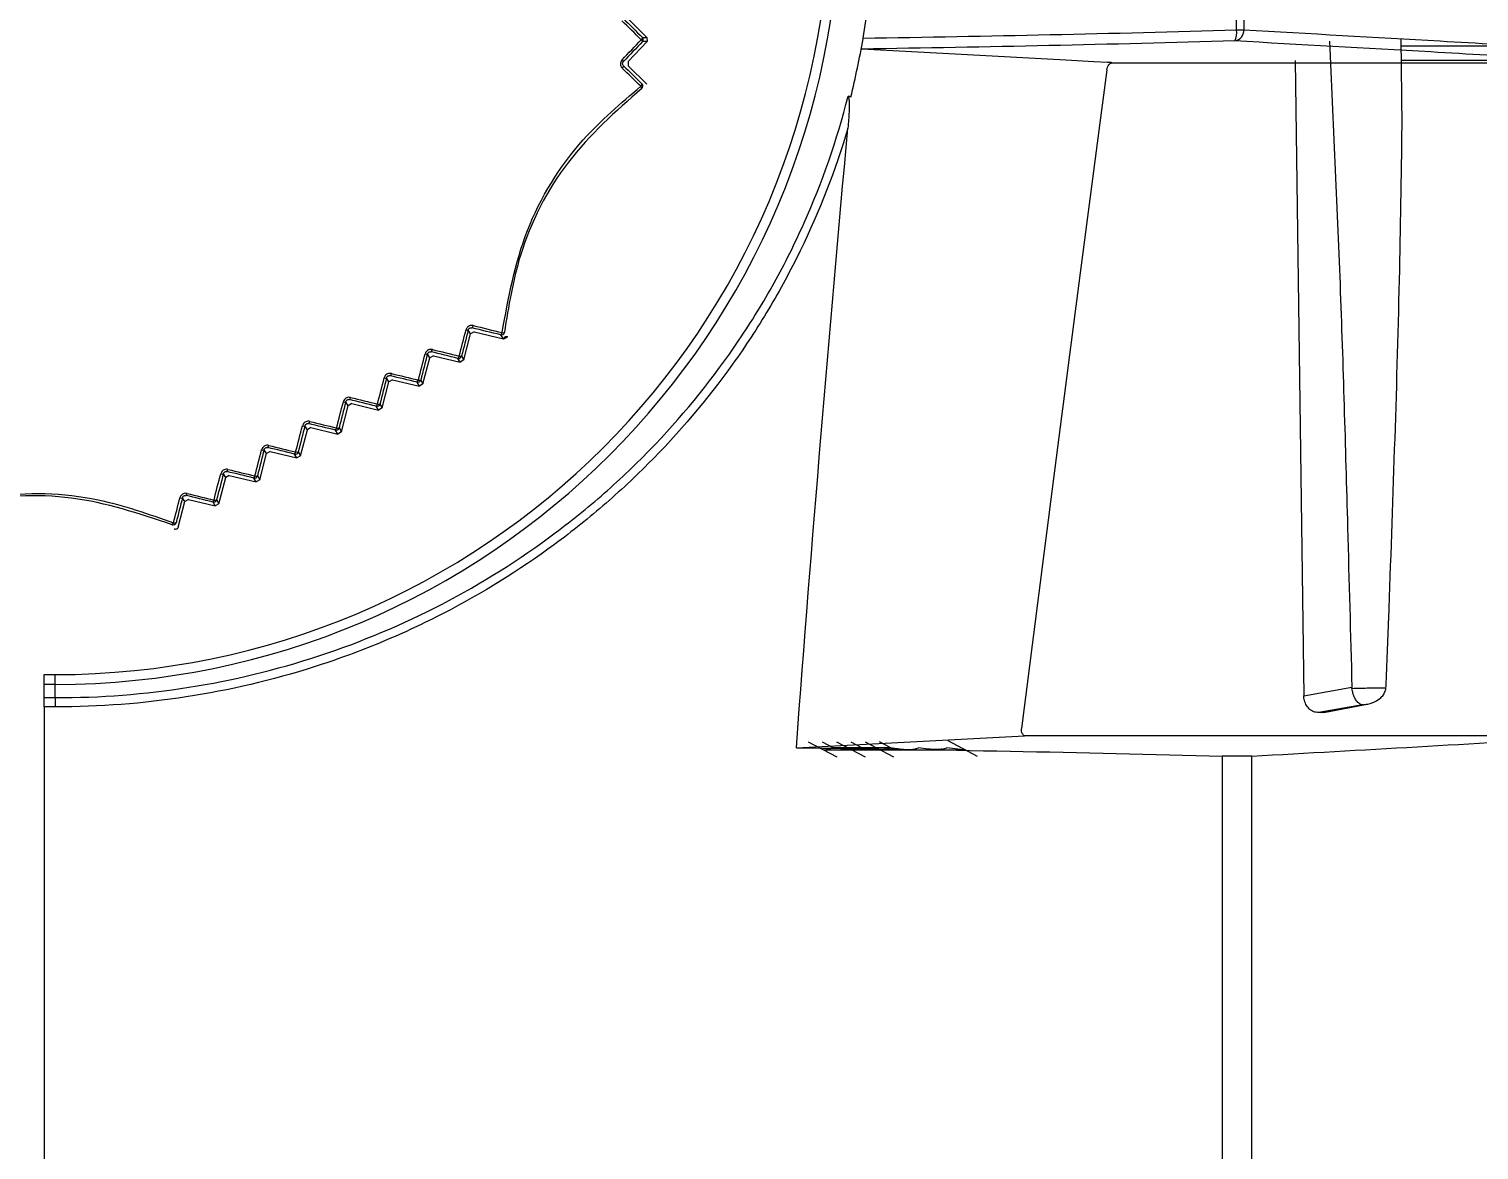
# Model space of a CAD drawing. Extents: x 9.3 to 87.2, y 1.1 to 68.8.
# Drawn here: x 38.173 to 40.103, y 10.789 to 12.281 of the extents above; entities that cross this region are included whole.
import ezdxf

# ---------------------------------------------------------------- set-up
doc = ezdxf.new("R2010")
doc.units = 0
doc.header["$MEASUREMENT"] = 0
doc.layers.add('OBJECT', color=7, linetype='CONTINUOUS')

msp = doc.modelspace()

# ---------------------------------------------------------------- linework, layer by layer
at = {"layer": 'OBJECT'}
for p, q in [((38.9951, 12.2698), (38.9695, 12.295)), ((38.9699, 12.2376), (38.9952, 12.2642)), ((38.9891, 12.2697), (38.9951, 12.2698)), ((38.9952, 12.2642), (38.9892, 12.2641)), ((38.9951, 12.2698), (38.9952, 12.2642)), ((40.0005, 12.1525), (39.9989, 12.2682)), ((40.7858, 12.2582), (39.9993, 12.2582)), ((38.9699, 12.2376), (38.97, 12.232)), ((39.281, 12.2542), (39.2799, 12.2547)), ((39.8578, 12.239), (39.8694, 11.3932)), ((40.7729, 12.239), (39.9996, 12.239)), ((38.995, 12.2074), (38.97, 12.232)), ((38.7514, 11.8403), (38.7604, 11.875)), ((38.7604, 11.875), (38.7573, 11.8802)), ((38.7652, 11.8779), (38.7604, 11.875)), ((38.7652, 11.8779), (38.8043, 11.8684)), ((38.8043, 11.8684), (38.8005, 11.8737)), ((38.8048, 11.8684), (38.8089, 11.8707)), ((38.8092, 11.872), (38.8089, 11.8707)), ((38.8048, 11.8684), (38.8043, 11.8684)), ((38.697, 11.8084), (38.7061, 11.8431)), ((38.7061, 11.8431), (38.7029, 11.8483)), ((38.7109, 11.846), (38.7061, 11.8431)), ((38.7109, 11.846), (38.7466, 11.8374)), ((38.7466, 11.8374), (38.7435, 11.8425)), ((38.7514, 11.8403), (38.7466, 11.8374)), ((38.7483, 11.8454), (38.7514, 11.8403)), ((38.6517, 11.8112), (38.6486, 11.8165)), ((38.6565, 11.8141), (38.6517, 11.8112)), ((38.6565, 11.8141), (38.6922, 11.8055)), ((38.6939, 11.8135), (38.697, 11.8084)), ((38.6427, 11.7765), (38.6517, 11.8112)), ((38.6922, 11.8055), (38.6891, 11.8107)), ((38.697, 11.8084), (38.6922, 11.8055)), ((38.5883, 11.7446), (38.5974, 11.7793)), ((38.5974, 11.7793), (38.5942, 11.7846)), ((38.6022, 11.7822), (38.5974, 11.7793)), ((38.6022, 11.7822), (38.6379, 11.7736)), ((38.6379, 11.7736), (38.6348, 11.7788)), ((38.6427, 11.7765), (38.6379, 11.7736)), ((38.6396, 11.7817), (38.6427, 11.7765)), ((38.534, 11.7127), (38.5431, 11.7475)), ((38.5431, 11.7475), (38.5399, 11.7527)), ((38.5479, 11.7503), (38.5431, 11.7475)), ((38.5479, 11.7503), (38.5835, 11.7417)), ((38.5835, 11.7417), (38.5804, 11.7469)), ((38.5883, 11.7446), (38.5835, 11.7417)), ((38.5852, 11.7498), (38.5883, 11.7446)), ((38.4887, 11.7156), (38.4856, 11.7208)), ((38.4935, 11.7185), (38.4887, 11.7156)), ((38.4935, 11.7185), (38.5292, 11.7099)), ((38.5309, 11.7179), (38.534, 11.7127)), ((38.4797, 11.6809), (38.4887, 11.7156)), ((38.5292, 11.7099), (38.5261, 11.715)), ((38.534, 11.7127), (38.5292, 11.7099)), ((38.4253, 11.649), (38.4344, 11.6837)), ((38.4344, 11.6837), (38.4313, 11.6889)), ((38.4392, 11.6866), (38.4344, 11.6837)), ((38.4392, 11.6866), (38.4749, 11.678)), ((38.4749, 11.678), (38.4718, 11.6831)), ((38.4797, 11.6809), (38.4749, 11.678)), ((38.4766, 11.686), (38.4797, 11.6809)), ((38.3712, 11.6178), (38.38, 11.6518)), ((38.38, 11.6518), (38.3769, 11.657)), ((38.3849, 11.6547), (38.38, 11.6518)), ((38.3849, 11.6547), (38.4205, 11.6461)), ((38.4205, 11.6461), (38.4175, 11.6512)), ((38.4253, 11.649), (38.4205, 11.6461)), ((38.4223, 11.6541), (38.4253, 11.649)), ((38.1925, 11.4215), (38.2075, 11.4215)), ((38.1925, 11.4085), (38.1925, 11.4215)), ((38.2075, 11.4085), (38.1925, 11.4085)), ((38.1925, 11.3909), (38.1925, 11.4085)), ((38.2075, 11.4085), (38.2075, 11.4215)), ((38.2075, 11.3908), (38.2075, 11.4085)), ((39.8694, 11.3932), (39.9335, 11.4046)), ((39.9335, 11.4046), (39.9336, 11.4032)), ((39.9789, 11.4039), (39.979, 11.4056)), ((39.9476, 11.3813), (39.8893, 11.3709)), ((39.8928, 11.3709), (39.9482, 11.3813)), ((39.8961, 11.3712), (39.8928, 11.3709)), ((39.8961, 11.3712), (39.9537, 11.382)), ((39.9482, 11.3813), (39.9476, 11.3813)), ((39.194, 11.3242), (39.4978, 11.3401)), ((39.2482, 11.3115), (39.2103, 11.3316)), ((39.2432, 11.3242), (39.229, 11.3317)), ((39.286, 11.3115), (39.2481, 11.3316)), ((39.2811, 11.3242), (39.2668, 11.3317)), ((39.3238, 11.3115), (39.2859, 11.3316)), ((39.3254, 11.3207), (39.3045, 11.3318)), ((39.4353, 11.3126), (39.396, 11.3334)), ((39.2309, 11.3207), (39.2432, 11.3242)), ((39.42, 11.3207), (39.2309, 11.3207)), ((39.2371, 11.3224), (39.2432, 11.3242)), ((39.3189, 11.3242), (39.2432, 11.3242)), ((39.256, 11.3224), (39.2432, 11.3242)), ((39.2749, 11.3224), (39.2811, 11.3242)), ((39.2938, 11.3224), (39.2811, 11.3242)), ((39.3127, 11.3224), (39.3189, 11.3242)), ((39.3316, 11.3224), (39.3189, 11.3242)), ((39.3505, 11.3224), (39.3567, 11.3242)), ((39.3694, 11.3224), (39.3567, 11.3242)), ((39.3883, 11.3224), (39.3945, 11.3242)), ((39.42, 11.3207), (39.3945, 11.3242))]:
    msp.add_line(p, q, dxfattribs=at)
at = {"layer": 'OBJECT', "flags": 128}
for points in [[(38.9875, 12.2666), (38.9843, 12.2698), (38.9811, 12.2729), (38.9779, 12.2761), (38.9747, 12.2792), (38.9714, 12.2824), (38.9682, 12.2855), (38.965, 12.2887), (38.9618, 12.2919)], [(38.9634, 12.2949), (38.9667, 12.2918), (38.9699, 12.2886), (38.9731, 12.2855), (38.9763, 12.2823), (38.9795, 12.2792), (38.9827, 12.276), (38.9859, 12.2729), (38.9891, 12.2697)], [(38.9621, 12.24), (38.9653, 12.2433), (38.9685, 12.2467), (38.9716, 12.25), (38.9748, 12.2533), (38.978, 12.2566), (38.9811, 12.26), (38.9843, 12.2633), (38.9875, 12.2666)], [(38.9892, 12.2641), (38.986, 12.2608), (38.9829, 12.2575), (38.9797, 12.2542), (38.9765, 12.2509), (38.9734, 12.2475), (38.9702, 12.2442), (38.967, 12.2409), (38.9638, 12.2375)], [(39.6139, 12.236), (39.6129, 12.2361), (39.6083, 12.2363), (39.5898, 12.2373), (39.5529, 12.2394), (39.4054, 12.2474), (39.281, 12.2542)], [(38.9869, 12.2046), (38.9838, 12.2076), (38.9807, 12.2107), (38.9777, 12.2137), (38.9746, 12.2167), (38.9715, 12.2197), (38.9684, 12.2227), (38.9654, 12.2257), (38.9623, 12.2288)], [(38.9639, 12.2319), (38.967, 12.2289), (38.9701, 12.2259), (38.9732, 12.2229), (38.9762, 12.2199), (38.9793, 12.2169), (38.9824, 12.2139), (38.9854, 12.2109), (38.9885, 12.2078)], [(38.9869, 12.2046), (38.9873, 12.2052), (38.9877, 12.2057), (38.9881, 12.2062), (38.9883, 12.2066), (38.9885, 12.207), (38.9886, 12.2074), (38.9886, 12.2077), (38.9885, 12.2078)], [(39.2664, 12.1903), (39.2663, 12.1904), (39.2628, 12.1913)], [(38.7453, 11.8455), (38.7464, 11.8499), (38.7475, 11.8542), (38.7486, 11.8586), (38.7498, 11.8629), (38.7509, 11.8673), (38.752, 11.8716), (38.7532, 11.876), (38.7543, 11.8803)], [(38.7573, 11.8802), (38.7562, 11.8758), (38.755, 11.8715), (38.7539, 11.8671), (38.7528, 11.8628), (38.7517, 11.8584), (38.7505, 11.8541), (38.7494, 11.8497), (38.7483, 11.8454)], [(38.8005, 11.8737), (38.7957, 11.8749), (38.7909, 11.876), (38.7861, 11.8772), (38.7813, 11.8784), (38.7765, 11.8795), (38.7717, 11.8807), (38.7669, 11.8819), (38.7621, 11.883)], [(38.7639, 11.8861), (38.7687, 11.8849), (38.7735, 11.8838), (38.7783, 11.8826), (38.7832, 11.8814), (38.788, 11.8802), (38.7928, 11.8791), (38.7976, 11.8779), (38.8023, 11.8767)], [(38.8005, 11.8737), (38.8007, 11.8737), (38.8009, 11.8738), (38.8012, 11.8741), (38.8014, 11.8745), (38.8017, 11.8749), (38.8019, 11.8755), (38.8021, 11.8761), (38.8023, 11.8767)], [(38.7095, 11.8542), (38.714, 11.8531), (38.7184, 11.852), (38.7229, 11.851), (38.7274, 11.8499), (38.7319, 11.8488), (38.7363, 11.8477), (38.7408, 11.8466), (38.7453, 11.8455)], [(38.6908, 11.8136), (38.6919, 11.818), (38.6931, 11.8223), (38.6942, 11.8267), (38.6953, 11.831), (38.6965, 11.8354), (38.6976, 11.8397), (38.6987, 11.8441), (38.6998, 11.8485)], [(38.7029, 11.8483), (38.7018, 11.844), (38.7007, 11.8396), (38.6996, 11.8353), (38.6984, 11.8309), (38.6973, 11.8266), (38.6962, 11.8222), (38.6951, 11.8179), (38.6939, 11.8135)], [(38.7435, 11.8425), (38.739, 11.8436), (38.7346, 11.8447), (38.7301, 11.8458), (38.7256, 11.8469), (38.7212, 11.8479), (38.7167, 11.849), (38.7122, 11.8501), (38.7078, 11.8512)], [(38.6364, 11.7817), (38.6375, 11.7861), (38.6386, 11.7904), (38.6398, 11.7948), (38.6409, 11.7991), (38.642, 11.8035), (38.6431, 11.8078), (38.6443, 11.8122), (38.6454, 11.8166)], [(38.6486, 11.8165), (38.6475, 11.8121), (38.6463, 11.8078), (38.6452, 11.8034), (38.6441, 11.7991), (38.6429, 11.7947), (38.6418, 11.7904), (38.6407, 11.786), (38.6396, 11.7817)], [(38.6891, 11.8107), (38.6847, 11.8117), (38.6802, 11.8128), (38.6757, 11.8139), (38.6713, 11.815), (38.6668, 11.8161), (38.6623, 11.8172), (38.6579, 11.8183), (38.6534, 11.8194)], [(38.655, 11.8223), (38.6595, 11.8212), (38.664, 11.8201), (38.6685, 11.8191), (38.6729, 11.818), (38.6774, 11.8169), (38.6819, 11.8158), (38.6863, 11.8147), (38.6908, 11.8136)], [(38.582, 11.7498), (38.5831, 11.7541), (38.5842, 11.7585), (38.5853, 11.7629), (38.5865, 11.7672), (38.5876, 11.7716), (38.5887, 11.7759), (38.5898, 11.7803), (38.591, 11.7847)], [(38.5942, 11.7846), (38.5931, 11.7803), (38.592, 11.7759), (38.5909, 11.7716), (38.5897, 11.7672), (38.5886, 11.7629), (38.5875, 11.7585), (38.5864, 11.7542), (38.5852, 11.7498)], [(38.6348, 11.7788), (38.6303, 11.7799), (38.6258, 11.781), (38.6214, 11.7821), (38.6169, 11.7831), (38.6125, 11.7842), (38.608, 11.7853), (38.6035, 11.7864), (38.599, 11.7875)], [(38.6006, 11.7904), (38.6051, 11.7893), (38.6096, 11.7882), (38.614, 11.7872), (38.6185, 11.7861), (38.623, 11.785), (38.6274, 11.7839), (38.6319, 11.7828), (38.6364, 11.7817)], [(38.5804, 11.7469), (38.576, 11.748), (38.5715, 11.7491), (38.567, 11.7502), (38.5626, 11.7513), (38.5581, 11.7524), (38.5536, 11.7534), (38.5492, 11.7545), (38.5447, 11.7556)], [(38.5462, 11.7585), (38.5507, 11.7574), (38.5551, 11.7563), (38.5596, 11.7552), (38.5641, 11.7541), (38.5686, 11.7531), (38.573, 11.752), (38.5775, 11.7509), (38.582, 11.7498)], [(38.5275, 11.7179), (38.5287, 11.7222), (38.5298, 11.7266), (38.5309, 11.7309), (38.532, 11.7353), (38.5332, 11.7396), (38.5343, 11.744), (38.5354, 11.7484), (38.5366, 11.7527)], [(38.5399, 11.7527), (38.5388, 11.7484), (38.5376, 11.744), (38.5365, 11.7397), (38.5354, 11.7353), (38.5343, 11.731), (38.5331, 11.7266), (38.532, 11.7223), (38.5309, 11.7179)], [(38.4731, 11.6859), (38.4743, 11.6903), (38.4754, 11.6946), (38.4765, 11.699), (38.4776, 11.7033), (38.4788, 11.7077), (38.4799, 11.712), (38.481, 11.7164), (38.4822, 11.7208)], [(38.4856, 11.7208), (38.4844, 11.7165), (38.4833, 11.7121), (38.4822, 11.7078), (38.4811, 11.7034), (38.4799, 11.6991), (38.4788, 11.6947), (38.4777, 11.6904), (38.4766, 11.686)], [(38.5261, 11.715), (38.5216, 11.7161), (38.5172, 11.7172), (38.5127, 11.7183), (38.5082, 11.7194), (38.5038, 11.7205), (38.4993, 11.7216), (38.4948, 11.7226), (38.4904, 11.7237)], [(38.4918, 11.7265), (38.4963, 11.7255), (38.5007, 11.7244), (38.5052, 11.7233), (38.5097, 11.7222), (38.5141, 11.7211), (38.5186, 11.72), (38.5231, 11.7189), (38.5275, 11.7179)], [(38.4188, 11.6539), (38.4199, 11.6583), (38.421, 11.6626), (38.4221, 11.667), (38.4232, 11.6714), (38.4244, 11.6757), (38.4255, 11.6801), (38.4266, 11.6844), (38.4278, 11.6888)], [(38.4313, 11.6889), (38.4301, 11.6846), (38.429, 11.6802), (38.4279, 11.6758), (38.4268, 11.6715), (38.4256, 11.6671), (38.4245, 11.6628), (38.4234, 11.6584), (38.4223, 11.6541)], [(38.4718, 11.6831), (38.4673, 11.6842), (38.4628, 11.6853), (38.4584, 11.6864), (38.4539, 11.6875), (38.4495, 11.6886), (38.445, 11.6896), (38.4405, 11.6907), (38.4361, 11.6918)], [(38.4374, 11.6946), (38.4419, 11.6935), (38.4463, 11.6924), (38.4508, 11.6913), (38.4553, 11.6902), (38.4597, 11.6892), (38.4642, 11.6881), (38.4687, 11.687), (38.4731, 11.6859)], [(38.4175, 11.6512), (38.413, 11.6523), (38.4085, 11.6534), (38.4041, 11.6545), (38.3996, 11.6555), (38.3951, 11.6566), (38.3907, 11.6577), (38.3862, 11.6588), (38.3817, 11.6599)], [(38.383, 11.6626), (38.3875, 11.6615), (38.3919, 11.6604), (38.3964, 11.6594), (38.4009, 11.6583), (38.4054, 11.6572), (38.4098, 11.6561), (38.4143, 11.655), (38.4188, 11.6539)], [(38.3648, 11.6235), (38.3658, 11.6276), (38.3669, 11.6318), (38.368, 11.636), (38.3691, 11.6401), (38.3701, 11.6443), (38.3712, 11.6485), (38.3723, 11.6527), (38.3734, 11.6568)], [(38.3769, 11.657), (38.3759, 11.6528), (38.3748, 11.6487), (38.3737, 11.6445), (38.3726, 11.6403), (38.3716, 11.6362), (38.3705, 11.632), (38.3694, 11.6278), (38.3684, 11.6237)], [(38.3648, 11.6235), (38.3654, 11.6234), (38.3661, 11.6233), (38.3667, 11.6232), (38.3672, 11.6232), (38.3677, 11.6233), (38.368, 11.6234), (38.3682, 11.6235), (38.3684, 11.6237)], [(39.256, 11.3224), (39.2586, 11.3221), (39.2613, 11.3219), (39.2641, 11.3218), (39.2668, 11.3217), (39.2693, 11.3218), (39.2715, 11.3219), (39.2734, 11.3221), (39.2749, 11.3224)], [(39.3127, 11.3224), (39.3112, 11.3221), (39.3094, 11.3219), (39.3071, 11.3218), (39.3046, 11.3217), (39.3019, 11.3218), (39.2991, 11.3219), (39.2964, 11.3221), (39.2938, 11.3224)], [(39.3316, 11.3224), (39.3342, 11.3221), (39.3369, 11.3219), (39.3397, 11.3218), (39.3424, 11.3217), (39.3449, 11.3218), (39.3472, 11.3219), (39.3491, 11.3221), (39.3505, 11.3224)], [(39.3883, 11.3224), (39.3869, 11.3221), (39.385, 11.3219), (39.3828, 11.3218), (39.3802, 11.3217), (39.3775, 11.3218), (39.3748, 11.3219), (39.372, 11.3221), (39.3694, 11.3224)]]:
    msp.add_lwpolyline(points, dxfattribs=at)
at = {"layer": 'OBJECT'}
for centre, radius, start, end in [((38.2075, 12.4528), 1.0443, 270, 0), ((38.2075, 12.4528), 1.0313, 270, 0), ((39.7753, 12.2793), 0.0144, 278.5963, 1.9773), ((39.7573, 12.2758), 0.0229, 331.7131, 9.4217), ((39.7789, 12.5652), 0.2856, 270.1881, 272.1652), ((38.9852, 12.2698), 0.00394, 306.1179, 359.0368), ((38.9847, 12.2629), 0.00471, 15.8423, 53.1708), ((38.9863, 12.2669), 0.004, 316.4451, 45.3783), ((38.2075, 12.4528), 1.091, 346.0783, 350.2469), ((38.959, 12.236), 0.00506, 18.2338, 52.7778), ((38.9599, 12.232), 0.004, 305.902, 359.0322), ((38.9838, 12.2017), 0.00426, 1.4139, 43.9706), ((38.9857, 12.205), 0.004, 306.5478, 45.3909), ((38.7561, 11.8849), 0.00493, 248.851, 284.6124), ((38.7599, 11.8864), 0.00401, 303.2139, 355.8147), ((38.8014, 11.8776), 0.004, 256.4461, 354.7113), ((38.8033, 11.8808), 0.00421, 257.2034, 300.3697), ((38.7054, 11.8545), 0.00408, 305.0657, 355.4482), ((38.7016, 11.8528), 0.00469, 248.3483, 286.9921), ((38.7413, 11.8458), 0.00395, 303.2089, 355.596), ((38.7444, 11.8464), 0.004, 256.4381, 345.3907), ((38.7469, 11.8498), 0.00461, 248.4946, 286.9096), ((38.6471, 11.8207), 0.0045, 247.8865, 289.2493), ((38.6509, 11.8227), 0.00416, 306.9847, 355.0745), ((38.6868, 11.814), 0.00401, 305.0594, 355.2575), ((38.6901, 11.8146), 0.004, 256.4399, 345.3889), ((38.6925, 11.8177), 0.00443, 248.0392, 289.1975), ((38.5926, 11.7887), 0.00436, 247.453, 291.4022), ((38.5964, 11.7908), 0.00427, 309.0015, 354.6822), ((38.6323, 11.7821), 0.0041, 306.9988, 354.8939), ((38.6357, 11.7827), 0.004, 256.4409, 345.3879), ((38.638, 11.7857), 0.00429, 247.6271, 291.3517), ((38.5418, 11.7589), 0.0044, 311.1531, 354.2388), ((38.5382, 11.7566), 0.00424, 247.0297, 293.4535), ((38.5778, 11.7502), 0.0042, 309.0576, 354.493), ((38.5814, 11.7508), 0.004, 256.4473, 345.3866), ((38.5836, 11.7536), 0.00417, 247.207, 293.4299), ((38.4838, 11.7246), 0.00414, 246.6429, 295.3826), ((38.4872, 11.727), 0.00457, 313.3855, 353.7892), ((38.5232, 11.7183), 0.00434, 311.2033, 354.0823), ((38.527, 11.7189), 0.004, 256.4491, 345.3848), ((38.5292, 11.7216), 0.00408, 246.8274, 295.3886), ((38.4294, 11.6925), 0.00407, 246.2719, 297.2347), ((38.4326, 11.6951), 0.00478, 315.7508, 353.3056), ((38.4727, 11.687), 0.004, 256.4381, 345.3907), ((38.4687, 11.6864), 0.0045, 313.4709, 353.6227), ((38.4747, 11.6896), 0.004, 246.4647, 297.2568), ((38.378, 11.6633), 0.00506, 318.251, 352.7731), ((38.375, 11.6605), 0.00401, 245.9259, 299.0043), ((38.4184, 11.6551), 0.004, 256.4493, 345.3795), ((38.4141, 11.6545), 0.00472, 315.8889, 353.1303), ((38.4203, 11.6575), 0.00395, 246.1328, 299.0241), ((38.3645, 11.6247), 0.004, 246.5417, 345.3885), ((38.3607, 11.6247), 0.00425, 301.3811, 343.9871), ((40.1139, 11.3745), 1.9064, 179.5082, 179.8751)]:
    msp.add_arc(centre, radius, start, end, dxfattribs=at)
for centre, major_axis, ratio, start_param, end_param in [((38.1725, -22.3309), (3.3449, 44.0055), 0.043321, 0.670917, 0.702481), ((38.1778, 11.0559), (3.6002, 0.1508), 0.076813, 1.07104, 1.072158)]:
    msp.add_ellipse(centre, major_axis=major_axis, ratio=ratio, start_param=start_param, end_param=end_param, dxfattribs=at)
for points in [[(39.7799, 12.2796), (39.7794, 12.5779), (39.7786, 12.8763), (39.7773, 13.1748)], [(39.7871, 13.1748), (39.7884, 12.8764), (39.7893, 12.5781), (39.7897, 12.2798)], [(39.2828, 12.2688), (39.4494, 12.2714), (39.6152, 12.2749), (39.7799, 12.2796)], [(39.7775, 12.265), (39.6129, 12.2603), (39.4474, 12.2568), (39.281, 12.2542)], [(39.2827, 12.268), (39.2828, 12.2683), (39.2828, 12.2685), (39.2828, 12.2688)], [(39.194, 11.3242), (39.2147, 11.5995), (39.2376, 11.8745), (39.2626, 12.149)], [(38.1925, 11.3909), (38.1975, 11.3909), (38.2025, 11.3908), (38.2075, 11.3908)], [(38.1925, 11.3787), (38.1925, 11.3837), (38.1925, 11.3884), (38.1925, 11.3909)], [(38.2075, 11.3786), (38.2025, 11.3786), (38.1975, 11.3786), (38.1925, 11.3787)], [(39.8005, 11.313), (39.947, 11.3212), (40.0936, 11.3295), (40.2401, 11.3382)], [(39.194, 11.3242), (39.3842, 11.3216), (39.5732, 11.3181), (39.761, 11.313)]]:
    msp.add_open_spline(points, degree=3, dxfattribs=at)
for points, knots in [([(39.2828, 12.2688), (39.288, 12.2992), (39.2918, 12.3297), (39.2965, 12.3911), (39.2975, 12.4219), (39.2971, 12.4528)], [0, 0, 0, 0, 0.5, 0.5, 1, 1, 1, 1]), ([(39.7897, 12.2798), (39.8768, 12.2749), (39.9639, 12.27), (40.051, 12.265), (40.1006, 12.2622), (40.1502, 12.2593), (40.1998, 12.2564), (40.2186, 12.2553), (40.2375, 12.2542), (40.2563, 12.2531)], [0, 0, 0, 0, 0.0129412, 0.0129412, 0.0129412, 0.0203121, 0.0203121, 0.0203121, 0.02311342, 0.02311342, 0.02311342, 0.02311342]), ([(40.2462, 12.2382), (40.2266, 12.2393), (40.207, 12.2405), (40.1875, 12.2416), (40.1379, 12.2446), (40.0883, 12.2474), (40.0387, 12.2503), (39.9516, 12.2553), (39.8645, 12.2601), (39.7775, 12.265)], [0, 0, 0, 0, 0.00290767, 0.00290767, 0.00290767, 0.01027828, 0.01027828, 0.01027828, 0.02321912, 0.02321912, 0.02321912, 0.02321912]), ([(39.9036, 12.2649), (39.9086, 12.157), (39.9187, 11.9412), (39.9268, 11.6543), (39.9316, 11.4755), (39.9335, 11.4046)], [0, 0, 0, 0, 0.376518, 0.752861, 1, 1, 1, 1]), ([(38.9621, 12.24), (38.9616, 12.2393), (38.9605, 12.238), (38.9598, 12.2354), (38.9599, 12.2328), (38.9608, 12.2305), (38.9618, 12.2293), (38.9623, 12.2288)], [0, 0, 0, 0, 0.2065, 0.413105, 0.617284, 0.824174, 1, 1, 1, 1]), ([(38.9639, 12.2319), (38.9637, 12.2323), (38.9631, 12.233), (38.9627, 12.2344), (38.9628, 12.2357), (38.9632, 12.2368), (38.9637, 12.2373), (38.9638, 12.2375)], [0, 0, 0, 0, 0.236073, 0.473522, 0.677486, 0.855654, 1, 1, 1, 1]), ([(39.6072, 12.2266), (39.6076, 12.2293), (39.6087, 12.2315), (39.6112, 12.2345), (39.6125, 12.2355), (39.6139, 12.236)], [0, 0, 0, 0, 0.5, 0.5, 1, 1, 1, 1]), ([(39.6139, 12.236), (39.7093, 12.236), (39.8032, 12.236), (39.9872, 12.2359), (40.0774, 12.2359), (40.253, 12.2359), (40.3386, 12.2359), (40.5052, 12.2358), (40.5864, 12.2358), (40.7431, 12.2357), (40.8188, 12.2357), (40.9643, 12.2357), (41.0339, 12.2358), (41.1668, 12.2358), (41.2301, 12.2358), (41.3203, 12.2359), (41.3495, 12.2359), (41.4062, 12.236), (41.4337, 12.236), (41.4604, 12.236)], [0, 0, 0, 0, 0.125, 0.125, 0.25, 0.25, 0.375, 0.375, 0.5, 0.5, 0.625, 0.625, 0.75, 0.75, 0.875, 0.875, 0.9375, 0.9375, 1, 1, 1, 1]), ([(38.8023, 11.8767), (38.8107, 11.9228), (38.8275, 12.0151), (38.8982, 12.1292), (38.9603, 12.182), (38.9869, 12.2046)], [0, 0, 0, 0, 0.3636389, 0.72762, 1, 1, 1, 1]), ([(38.9881, 12.2018), (38.9534, 12.1711), (38.8841, 12.1096), (38.8237, 11.9912), (38.8109, 11.9115), (38.8054, 11.8772)], [0, 0, 0, 0, 0.3628523, 0.7260375, 1, 1, 1, 1]), ([(38.2075, 11.3908), (38.2675, 11.3907), (38.3268, 11.3953), (38.4437, 11.4138), (38.5015, 11.4277), (38.6154, 11.4652), (38.6701, 11.4882), (38.775, 11.5427), (38.8252, 11.5742), (38.885, 11.619), (38.8968, 11.6282), (38.92, 11.6471), (38.9313, 11.6567), (38.9646, 11.6863), (38.9859, 11.7069), (39.0471, 11.771), (39.0843, 11.8171), (39.1343, 11.8913), (39.15, 11.917), (39.179, 11.9691), (39.1922, 11.9957), (39.2286, 12.0769), (39.2481, 12.133), (39.2628, 12.1913)], [0, 0, 0, 0, 0.125, 0.125, 0.25, 0.25, 0.375, 0.375, 0.5, 0.5, 0.53125, 0.53125, 0.5625, 0.5625, 0.625, 0.625, 0.75, 0.75, 0.8125, 0.8125, 0.875, 0.875, 1, 1, 1, 1]), ([(39.2628, 12.1913), (39.2633, 12.1911), (39.2635, 12.1903), (39.2639, 12.1888), (39.264, 12.1879), (39.2642, 12.1853), (39.2643, 12.1835), (39.2644, 12.1781), (39.2643, 12.1745), (39.2638, 12.1636), (39.2632, 12.1563), (39.2626, 12.149)], [0, 0, 0, 0, 0.0625, 0.0625, 0.125, 0.125, 0.25, 0.25, 0.5, 0.5, 1, 1, 1, 1]), ([(39.2626, 12.149), (39.2459, 12.0924), (39.2247, 12.038), (39.1863, 11.9592), (39.1723, 11.9335), (39.1422, 11.883), (39.1261, 11.8584), (39.0751, 11.7872), (39.0375, 11.743), (38.976, 11.6813), (38.9546, 11.6616), (38.9101, 11.6236), (38.8869, 11.6054), (38.8157, 11.5541), (38.766, 11.524), (38.6882, 11.4848), (38.6618, 11.4728), (38.6078, 11.4507), (38.5801, 11.4407), (38.4962, 11.4139), (38.4394, 11.4006), (38.3245, 11.3829), (38.2664, 11.3785), (38.2075, 11.3786)], [0, 0, 0, 0, 0.125, 0.125, 0.1875, 0.1875, 0.25, 0.25, 0.375, 0.375, 0.4375, 0.4375, 0.5, 0.5, 0.625, 0.625, 0.6875, 0.6875, 0.75, 0.75, 0.875, 0.875, 1, 1, 1, 1]), ([(39.979, 11.4056), (39.9802, 11.4357), (39.9843, 11.541), (39.9906, 11.7215), (39.9973, 11.9404), (39.9994, 12.0839), (40.0003, 12.1524)], [0, 0, 0, 0, 0.121097, 0.422979, 0.724866, 1, 1, 1, 1]), ([(38.7639, 11.8861), (38.763, 11.8862), (38.7612, 11.8865), (38.7586, 11.8857), (38.7564, 11.8842), (38.7549, 11.8823), (38.7545, 11.8809), (38.7543, 11.8803)], [0, 0, 0, 0, 0.220283, 0.4409413, 0.6535654, 0.8590474, 1, 1, 1, 1]), ([(38.7573, 11.8802), (38.7574, 11.8805), (38.7577, 11.8813), (38.7585, 11.8822), (38.7594, 11.8828), (38.7605, 11.8832), (38.7615, 11.8832), (38.762, 11.8831), (38.7621, 11.883)], [0, 0, 0, 0, 0.183776, 0.36808, 0.543563, 0.722046, 0.91991, 1, 1, 1, 1]), ([(38.8089, 11.8707), (38.8088, 11.8707), (38.8087, 11.8708), (38.8083, 11.8709), (38.8077, 11.871), (38.8071, 11.871), (38.8067, 11.871), (38.8065, 11.8709), (38.8063, 11.8708), (38.8062, 11.8708), (38.8061, 11.8708), (38.8061, 11.8708), (38.8061, 11.8707), (38.806, 11.8707), (38.806, 11.8707), (38.806, 11.8707), (38.806, 11.8707), (38.806, 11.8707), (38.806, 11.8707), (38.806, 11.8707), (38.806, 11.8707), (38.8059, 11.8707), (38.8059, 11.8707), (38.8059, 11.8707), (38.8059, 11.8707), (38.8059, 11.8707), (38.8059, 11.8706), (38.8058, 11.8706), (38.8057, 11.8705), (38.8055, 11.8703), (38.8051, 11.8699), (38.8049, 11.8692), (38.8048, 11.8688), (38.8048, 11.8684), (38.8048, 11.8684)], [0, 0, 0, 0, 0.024365, 0.121825, 0.310977, 0.405464, 0.452691, 0.476304, 0.488116, 0.494026, 0.495988, 0.497304, 0.498186, 0.498779, 0.499177, 0.499445, 0.499627, 0.49975, 0.499835, 0.499915, 0.499955, 0.499985, 0.500004, 0.500025, 0.50005, 0.50009, 0.500216, 0.500792, 0.503078, 0.512204, 0.548696, 0.694651, 0.999856, 1, 1, 1, 1]), ([(38.7095, 11.8542), (38.7086, 11.8544), (38.7068, 11.8546), (38.7042, 11.8538), (38.702, 11.8523), (38.7005, 11.8504), (38.7, 11.849), (38.6998, 11.8485)], [0, 0, 0, 0, 0.218104, 0.436509, 0.64765, 0.853083, 1, 1, 1, 1]), ([(38.7029, 11.8483), (38.7031, 11.8487), (38.7033, 11.8494), (38.7041, 11.8504), (38.7051, 11.851), (38.7062, 11.8513), (38.7071, 11.8513), (38.7076, 11.8512), (38.7078, 11.8512)], [0, 0, 0, 0, 0.189892, 0.380385, 0.559408, 0.737632, 0.932026, 1, 1, 1, 1]), ([(38.655, 11.8223), (38.6542, 11.8225), (38.6524, 11.8227), (38.6498, 11.822), (38.6476, 11.8205), (38.6461, 11.8186), (38.6456, 11.8172), (38.6454, 11.8166)], [0, 0, 0, 0, 0.215969, 0.432248, 0.642004, 0.847451, 1, 1, 1, 1]), ([(38.6486, 11.8165), (38.6487, 11.8169), (38.649, 11.8176), (38.6498, 11.8186), (38.6508, 11.8192), (38.652, 11.8195), (38.6528, 11.8195), (38.6533, 11.8194), (38.6534, 11.8194)], [0, 0, 0, 0, 0.196463, 0.393665, 0.576493, 0.754606, 0.94577, 1, 1, 1, 1]), ([(38.6006, 11.7904), (38.5997, 11.7905), (38.598, 11.7908), (38.5954, 11.7901), (38.5932, 11.7886), (38.5917, 11.7867), (38.5912, 11.7853), (38.591, 11.7847)], [0, 0, 0, 0, 0.213939, 0.428139, 0.636598, 0.84213, 1, 1, 1, 1]), ([(38.5942, 11.7846), (38.5944, 11.785), (38.5946, 11.7858), (38.5955, 11.7867), (38.5966, 11.7874), (38.5977, 11.7876), (38.5985, 11.7876), (38.599, 11.7875), (38.599, 11.7875)], [0, 0, 0, 0, 0.203527, 0.4078643, 0.5946654, 0.7728299, 0.9609125, 1, 1, 1, 1]), ([(38.5462, 11.7585), (38.5453, 11.7586), (38.5436, 11.7589), (38.541, 11.7582), (38.5388, 11.7567), (38.5373, 11.7548), (38.5368, 11.7534), (38.5366, 11.7527)], [0, 0, 0, 0, 0.211972, 0.4241724, 0.6314438, 0.8371679, 1, 1, 1, 1]), ([(38.5399, 11.7527), (38.54, 11.7531), (38.5403, 11.7539), (38.5412, 11.7549), (38.5423, 11.7555), (38.5435, 11.7558), (38.5443, 11.7557), (38.5447, 11.7556), (38.5447, 11.7556)], [0, 0, 0, 0, 0.211002, 0.422994, 0.613964, 0.792186, 0.977243, 1, 1, 1, 1]), ([(38.4918, 11.7265), (38.4909, 11.7267), (38.4892, 11.7269), (38.4866, 11.7262), (38.4844, 11.7248), (38.4829, 11.7229), (38.4824, 11.7214), (38.4822, 11.7208)], [0, 0, 0, 0, 0.210068, 0.420352, 0.626502, 0.832533, 1, 1, 1, 1]), ([(38.4856, 11.7208), (38.4857, 11.7212), (38.486, 11.7221), (38.4869, 11.723), (38.4881, 11.7237), (38.4893, 11.7239), (38.49, 11.7238), (38.4904, 11.7237)], [0, 0, 0, 0, 0.2189937, 0.4390879, 0.6342996, 0.8126376, 1, 1, 1, 1]), ([(38.4374, 11.6946), (38.4365, 11.6947), (38.4348, 11.695), (38.4322, 11.6943), (38.43, 11.6928), (38.4285, 11.6909), (38.428, 11.6895), (38.4278, 11.6888)], [0, 0, 0, 0, 0.208242, 0.416671, 0.621796, 0.828198, 1, 1, 1, 1]), ([(38.4313, 11.6889), (38.4314, 11.6893), (38.4317, 11.6902), (38.4327, 11.6912), (38.4338, 11.6918), (38.435, 11.692), (38.4357, 11.6919), (38.4361, 11.6918)], [0, 0, 0, 0, 0.2272895, 0.4558912, 0.6554807, 0.8337453, 1, 1, 1, 1]), ([(37.9885, 11.6193), (38.0326, 11.6351), (38.1209, 11.6667), (38.2551, 11.6626), (38.3319, 11.6352), (38.3648, 11.6235)], [0, 0, 0, 0, 0.3636384, 0.7276202, 1, 1, 1, 1]), ([(38.3629, 11.621), (38.319, 11.6357), (38.2311, 11.665), (38.0984, 11.6581), (38.0229, 11.6293), (37.9905, 11.6169)], [0, 0, 0, 0, 0.362853, 0.726037, 1, 1, 1, 1]), ([(38.383, 11.6626), (38.3821, 11.6627), (38.3804, 11.663), (38.3779, 11.6623), (38.3757, 11.6609), (38.3741, 11.659), (38.3736, 11.6575), (38.3734, 11.6568)], [0, 0, 0, 0, 0.2064634, 0.4130984, 0.6172559, 0.8241493, 1, 1, 1, 1]), ([(38.3769, 11.657), (38.3771, 11.6574), (38.3774, 11.6583), (38.3784, 11.6593), (38.3796, 11.6599), (38.3808, 11.6601), (38.3815, 11.6599), (38.3817, 11.6599)], [0, 0, 0, 0, 0.236074, 0.473492, 0.6775, 0.855658, 1, 1, 1, 1]), ([(38.3712, 11.6178), (38.371, 11.6174), (38.3707, 11.6166), (38.3697, 11.6156), (38.3685, 11.6149), (38.3672, 11.6148), (38.3662, 11.615), (38.3657, 11.6152), (38.3657, 11.6152)], [0, 0, 0, 0, 0.19431, 0.388642, 0.582975, 0.777242, 0.97154, 1, 1, 1, 1]), ([(39.8893, 11.3709), (39.887, 11.3711), (39.8825, 11.3716), (39.8766, 11.3756), (39.8721, 11.3814), (39.8698, 11.3876), (39.8695, 11.3917), (39.8694, 11.3932)], [0, 0, 0, 0, 0.217766, 0.435523, 0.653692, 0.873138, 1, 1, 1, 1]), ([(39.9336, 11.4032), (39.9415, 11.4034), (39.9576, 11.4038), (39.9717, 11.4039), (39.9789, 11.4039)], [0, 0, 0, 0, 0.488028, 1, 1, 1, 1]), ([(39.9476, 11.3813), (39.9475, 11.3813), (39.9466, 11.3814), (39.9443, 11.3822), (39.9407, 11.385), (39.9373, 11.39), (39.9347, 11.3961), (39.934, 11.4008), (39.9336, 11.4032)], [0, 0, 0, 0, 0.005288, 0.181468, 0.410794, 0.614407, 0.806988, 1, 1, 1, 1]), ([(39.9482, 11.3813), (39.9482, 11.3813), (39.9504, 11.3815), (39.9565, 11.3823), (39.9655, 11.3854), (39.9731, 11.3912), (39.9775, 11.3974), (39.9785, 11.4017), (39.9789, 11.4039)], [0, 0, 0, 0, 0.00456, 0.169623, 0.473655, 0.691286, 0.845258, 1, 1, 1, 1]), ([(38.1925, 11.3787), (38.1925, 11.2418), (38.1925, 11.0366), (38.1925, 10.7971), (38.1925, 10.6773), (38.1925, 10.626), (38.1925, 10.6046), (38.1925, 10.6002), (38.1925, 10.5915), (38.1925, 10.5785), (38.1925, 10.2877), (38.1925, 10.0022), (38.1925, 9.174), (38.1925, 8.6252), (38.1925, 8.0796)], [0, 0, 0, 0, 0.125, 0.1875, 0.21875, 0.234375, 0.234375, 0.238281, 0.238281, 0.242188, 0.25, 0.5, 0.5, 1, 1, 1, 1]), ([(39.4978, 11.3401), (39.4966, 11.3406), (39.4956, 11.3416), (39.4943, 11.3439), (39.494, 11.3449), (39.4936, 11.3471), (39.4936, 11.3483), (39.4938, 11.3495)], [0, 0, 0, 0, 0.5, 0.5, 0.75, 0.75, 1, 1, 1, 1]), ([(41.512, 11.3402), (41.4559, 11.3401), (41.3962, 11.3402), (41.3002, 11.3402), (41.2671, 11.3403), (41.1992, 11.3403), (41.1643, 11.3403), (41.0567, 11.3403), (40.9813, 11.3404), (40.8625, 11.3404), (40.822, 11.3404), (40.7394, 11.3404), (40.6973, 11.3404), (40.5688, 11.3403), (40.4799, 11.3403), (40.2958, 11.3402), (40.2014, 11.3402), (39.9115, 11.3401), (39.7092, 11.3401), (39.4978, 11.3401)], [0, 0, 0, 0, 0.125, 0.125, 0.1875, 0.1875, 0.25, 0.25, 0.375, 0.375, 0.4375, 0.4375, 0.5, 0.5, 0.625, 0.625, 0.75, 0.75, 1, 1, 1, 1]), ([(39.761, 11.313), (39.761, 11.0429), (39.7608, 10.7731), (39.7606, 10.2339), (39.7604, 9.9645), (39.7604, 9.6955)], [0, 0, 0, 0, 0.5, 0.5, 1, 1, 1, 1]), ([(39.8005, 11.313), (39.7984, 11.3129), (39.7959, 11.3128), (39.7903, 11.3127), (39.7871, 11.3127), (39.7769, 11.3127), (39.7692, 11.3128), (39.761, 11.313)], [0, 0, 0, 0, 0.25, 0.25, 0.5, 0.5, 1, 1, 1, 1]), ([(39.7997, 9.7297), (39.7998, 9.993), (39.8, 10.2567), (39.8003, 10.7845), (39.8005, 11.0487), (39.8005, 11.313)], [0, 0, 0, 0, 0.5, 0.5, 1, 1, 1, 1])]:
    msp.add_open_spline(points, degree=3, knots=knots, dxfattribs=at)

doc.saveas('drawing.dxf')
